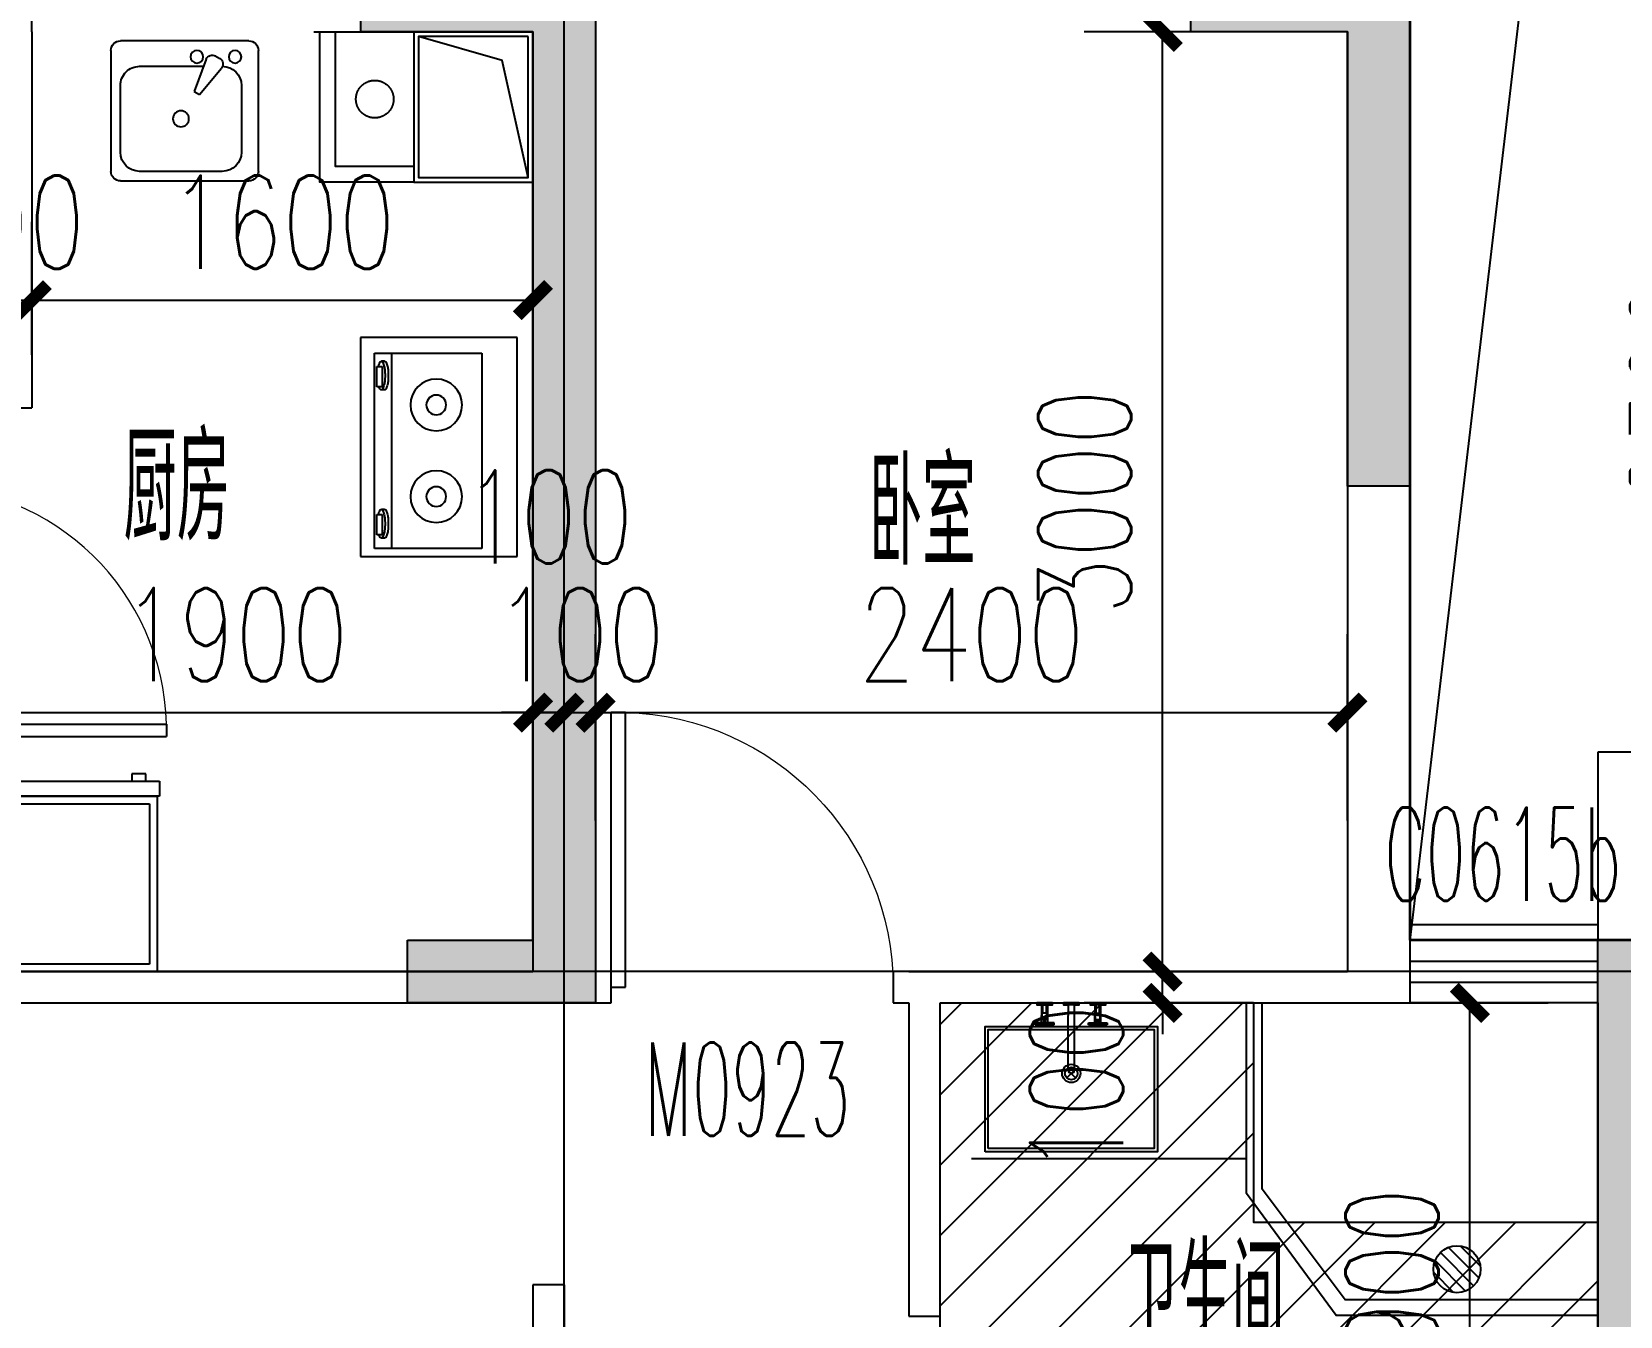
# Model space of a CAD drawing. Extents: x -59851 to 653804, y -249523 to 437614.
# Drawn here: x -22014 to -16943, y -45794 to -41694 of the extents above; entities that cross this region are included whole.
import ezdxf

# ---------------------------------------------------------------- set-up
doc = ezdxf.new("R2010")
doc.units = 0
doc.header["$LTSCALE"] = 1000
doc.header["$MEASUREMENT"] = 0
doc.linetypes.add('CONTINOUS', pattern=[0])
doc.linetypes.add('PS', pattern=[3200, 1500, -200, 1500])
doc.layers.add('33计全面积外廓线', color=21, linetype='Continuous', lineweight=35)
doc.layers.add('A-area(算全面积)', color=21, linetype='Continuous', plot=False)
doc.layers.add('A-area(算半面积)', color=23, linetype='Continuous', plot=False)
for name, color, linetype in [('A-Lvtry（卫生间）', 5, 'Continuous'), ('A-Lvtry（厨房）', 5, 'CONTINOUS'), ('A-烟气道', 105, 'Continuous'), ('A-看线', 105, 'Continuous'), ('A-第三道尺寸线', 105, 'Continuous'), ('A-线脚看线', 9, 'Continuous'), ('A-降板区域', 251, 'Continuous'), ('DOTE', 16, 'Continuous'), ('NL', 5, 'Continuous'), ('PS', 6, 'PS'), ('PUB_HATCH', 8, 'Continuous'), ('PUB_TEXT', 7, 'Continuous'), ('WALL', 2, 'Continuous'), ('WINDOW', 4, 'Continuous'), ('WINDOW_TEXT', 7, 'Continuous'), ('剪力墙', 6, 'Continuous')]:
    doc.layers.add(name, color=color, linetype=linetype)
doc.styles.add('_TCH_DIM_T3', font='SIMPLEX.shx', dxfattribs={"width": 0.705882, "bigfont": 'GBCBIG.shx'})
doc.styles.add('_TCH_WINDOW', font='SIMPLEX.shx', dxfattribs={"width": 0.7, "height": 3.5, "bigfont": 'GBCBIG.shx'})
doc.styles.get("Standard").update_dxf_attribs({"font": 'gbenor.shx', "width": 0.7, "bigfont": 'gbcbig.shx'})
doc.dimstyles.new('_TCH_ARCH&&100', dxfattribs={"dimtxt": 297.5, "dimasz": 100, "dimexe": 250, "dimexo": 300, "dimgap": 100, "dimtad": 1, "dimdec": 0, "dimzin": 0, "dimdsep": 46, "dimtxsty": '_TCH_DIM_T3', "dimblk": 'ARCHTICK', "dimcen": 0.09, "dimclrt": 7, "dimazin": 2, "dimtfac": 1, "dimtdec": 0, "dimtix": 1, "dimtmove": 2, "dimatfit": 3, "dimfxl": 0, "dimtolj": 1, "dimtzin": 0, "dimarcsym": 0})

# ---------------------------------------------------------------- blocks, each defined once
blk = doc.blocks.new('zhouxianssceng0329')
at = {"layer": 'DOTE'}
for p, q in [((-20313.7, 132089.9), (-20313.7, 143398.2)), ((5501.3, 140298.2), (-44988.6, 140298.2))]:
    blk.add_line(p, q, dxfattribs=at)
blk = doc.blocks.new('1417jianliqiang0329')
at = {"layer": 'PUB_HATCH'}
for points in [[(-20813.7, 36127.2), (-20413.7, 36127.2), (-20413.7, 39027.2), (-20963.7, 39027.2), (-20963.7, 39227.2), (-20213.7, 39227.2), (-20213.7, 35927.2), (-20413.7, 35927.2), (-20813.7, 35927.2)], [(-18313.7, 39227.2), (-17613.7, 39227.2), (-17613.7, 37577.2), (-17813.7, 37577.2), (-17813.7, 39027.2), (-18313.7, 39027.2)], [(-17013.7, 36127.2), (-16813.7, 36127.2), (-16813.7, 34127.2), (-17013.7, 34127.2), (-17013.7, 35927.2)]]:
    blk.add_hatch(color=256, dxfattribs=at).paths.add_polyline_path(points)
at = {"layer": '剪力墙'}
for points in [[(-20813.7, 36127.2), (-20413.7, 36127.2), (-20413.7, 39027.2), (-20963.7, 39027.2), (-20963.7, 39227.2), (-20213.7, 39227.2), (-20213.7, 35927.2), (-20413.7, 35927.2), (-20813.7, 35927.2)], [(-18313.7, 39227.2), (-17613.7, 39227.2), (-17613.7, 37577.2), (-17813.7, 37577.2), (-17813.7, 39027.2), (-18313.7, 39027.2)], [(-17013.7, 36127.2), (-16813.7, 36127.2), (-16813.7, 34127.2), (-17013.7, 34127.2), (-17013.7, 35927.2)]]:
    blk.add_lwpolyline(points, close=True, dxfattribs=at)
blk.add_lwpolyline([(-17013.7, 35927.2), (-17013.7, 35927.2)], dxfattribs=at)
blk = doc.blocks.new('1417xxjian0329')
at = {"layer": 'A-线脚看线'}
blk.add_lwpolyline([(-17613.7, 12141.6), (-17013.7, 12141.6)], dxfattribs=at)
blk = doc.blocks.new('zhenzheng1417hxt0329')
at = {"layer": 'A-area(算全面积)'}
blk.add_lwpolyline([(-17613.7, 20870.7), (-17613.7, 13970.7), (-16213.7, 13970.7), (-16213.5, 17270.6), (-15613.7, 17270.7), (-15613.7, 17070.7), (-5513.7, 17070.7), (-5513.7, 20870.7)], close=True, dxfattribs=at)
at = {"layer": 'A-看线'}
blk.add_lwpolyline([(-17613.7, 13970.7), (-16916.1, 19872.7), (-5513.7, 20870.7)], dxfattribs=at)
blk = doc.blocks.new('_LV13')
at = {"color": 0}
for p, q in [((-0.071, 0.495), (-0.495, 0.071)), ((0.183, 0.465), (-0.465, -0.183)), ((0.354, 0.354), (-0.354, -0.354)), ((0.465, 0.183), (-0.183, -0.465)), ((0.495, -0.071), (0.071, -0.495))]:
    blk.add_line(p, q, dxfattribs=at)
blk.add_circle((0, 0), 0.5)
blk = doc.blocks.new('jfdsjajkjkjkjkh')
at = {"layer": 'NL', "ltscale": 0.5, "extrusion": (0, 0, -1), "xscale": -150, "yscale": 150, "zscale": -150, "rotation": 270}
blk.add_blockref('_LV13', (17463.7, 142438.3), dxfattribs=at)
blk = doc.blocks.new('zt1')
at = {"layer": 'A-Lvtry（卫生间）', "linetype": 'Continuous'}
for p, q in [((-700, 0), (0, 0)), ((-700, -500), (-700, 0)), ((0, 0), (0, -500)), ((0, -500), (-700, -500))]:
    blk.add_line(p, q, dxfattribs=at)
at = {"layer": 'A-Lvtry（卫生间）'}
for p, q in [((-673.5, -113.1), (-673.5, -455.5)), ((-50.7, -113.1), (-673.5, -113.1)), ((-50.7, -455.5), (-50.7, -113.1)), ((-673.5, -399.8), (-50.7, -399.8)), ((-673.5, -455.5), (-50.7, -455.5)), ((-640.9, -422.1), (-640.8, -433.8)), ((-565.7, -431.5), (-630.4, -431.5)), ((-630.4, -431.5), (-630.4, -448.2)), ((-630.4, -448.2), (-565.7, -448.2)), ((-565.7, -448.2), (-565.7, -431.5)), ((-549.1, -423.2), (-549.1, -433.7)), ((-167.9, -422.1), (-167.8, -433.8)), ((-157.4, -431.5), (-157.4, -448.2)), ((-92.7, -431.5), (-157.4, -431.5)), ((-157.4, -448.2), (-92.7, -448.2)), ((-92.7, -448.2), (-92.7, -431.5)), ((-76.1, -423.2), (-76.1, -433.7))]:
    blk.add_line(p, q, dxfattribs=at)
for points in [[(-549.1, -423.2, 0.259034), (-551, -419.8, 0.076276), (-562.5, -414.9, 0.036515), (-576.1, -412.4, 0.026615), (-594.9, -411.4, 0.026615), (-613.8, -412.4, 0.036515), (-627.3, -414.9, 0.076276), (-638.9, -419.8, 0.259034), (-640.8, -423.2, 0.078462), (-640.6, -424.5, 0.056762)], [(-549.1, -433.7, 0.259034), (-551, -430.3, 0.076276), (-562.5, -425.4, 0.036515), (-576.1, -422.9, 0.026615), (-594.9, -421.9, 0.026615), (-613.8, -422.9, 0.036515), (-627.3, -425.4, 0.076276), (-638.9, -430.3, 0.259034), (-640.8, -433.7, 0.259034), (-638.9, -437.2, 0.056762), (-630.4, -441.2, 0.036515)], [(-565.7, -442.9, 0.008736), (-562.5, -442.1, 0.076276), (-551, -437.2, 0.259034), (-549.1, -433.7, 0.259034)], [(-76.1, -423.2, 0.259034), (-78, -419.8, 0.076276), (-89.5, -414.9, 0.036515), (-103.1, -412.4, 0.026615), (-121.9, -411.4, 0.026615), (-140.8, -412.4, 0.036515), (-154.3, -414.9, 0.076276), (-165.9, -419.8, 0.259034), (-167.8, -423.2, 0.078462), (-167.6, -424.5, 0.056762)], [(-76.1, -433.7, 0.259034), (-78, -430.3, 0.076276), (-89.5, -425.4, 0.036515), (-103.1, -422.9, 0.026615), (-121.9, -421.9, 0.026615), (-140.8, -422.9, 0.036515), (-154.3, -425.4, 0.076276), (-165.9, -430.3, 0.259034), (-167.8, -433.7, 0.259034), (-165.9, -437.2, 0.056762), (-157.4, -441.2, 0.036515)], [(-92.7, -442.9, 0.008736), (-89.5, -442.1, 0.076276), (-78, -437.2, 0.259034), (-76.1, -433.7, 0.259034)]]:
    blk.add_lwpolyline(points, format="xyb", dxfattribs=at)
at = {"layer": 'A-Lvtry（卫生间）', "linetype": 'Continuous'}
for centre, radius in [((-508.4, -258.5), 82.5), ((-215.8, -258.5), 82.5), ((-508.4, -258.5), 31.6), ((-215.8, -258.5), 31.6)]:
    blk.add_circle(centre, radius, dxfattribs=at)
at = {"layer": 'A-Lvtry（卫生间）', "width": 0.8, "flags": 9}
for tag in ['YSIZE', 'XSIZE']:
    blk.add_attdef(tag, (-350, 0), '', height=0.5, dxfattribs=at)
blk = doc.blocks.new('t4')
at = {"layer": 'A-Lvtry（卫生间）'}
for p, q in [((3876514.8, 2551819.5), (3876514.8, 2552229.1)), ((3876545.3, 2552259.6), (3876931.4, 2552259.6)), ((3876961.9, 2552229.1), (3876961.9, 2551819.5)), ((3876819.6, 2552205.6), (3876606.3, 2552205.6)), ((3876545.3, 2552144.6), (3876545.3, 2551880.5)), ((3876790.3, 2552072.2), (3876875.1, 2552142)), ((3876913.8, 2552122.3), (3876905.6, 2552136.5)), ((3876800.4, 2552054.6), (3876790.3, 2552072.2)), ((3876903.3, 2552093.1), (3876800.4, 2552054.6)), ((3876880.6, 2551880.5), (3876880.6, 2552084.6)), ((3876606.3, 2551819.5), (3876819.6, 2551819.5)), ((3876931.4, 2551789), (3876545.3, 2551789))]:
    blk.add_line(p, q, dxfattribs=at)
for centre, major_axis, start_param, end_param in [((3876545.3, 2552229.1), (-21.6, 21.6), -0.785398, 0.785398), ((3876931.4, 2552229.1), (-21.6, 21.6), 3.926991, 5.497787), ((3876606.3, 2552144.6), (-43.1, 43.1), -0.785398, 0.785398), ((3876819.6, 2552144.6), (43.1, 43.1), 5.497787, 7.068583), ((3876911.1, 2552185.3), (-14.4, 14.4), 4.712389, 10.995574), ((3876888, 2552126.3), (14.4, 14.4), 6.021386, 7.757331), ((3876896.2, 2552112.2), (-14.4, 14.4), 2.714645, 4.45059), ((3876911.1, 2552063.4), (14.4, 14.4), 6.283185283893945, 12.56637059107353), ((3876713, 2552012.6), (18, 18), 6.283185283897186, 12.56637059107677), ((3876606.3, 2551880.5), (-43.1, 43.1), 0.785398, 2.356194), ((3876819.6, 2551880.5), (-43.1, 43.1), 2.356194, 3.926991), ((3876545.3, 2551819.5), (21.6, 21.6), 2.356194, 3.926991), ((3876931.4, 2551819.5), (-21.6, 21.6), 2.356194, 3.926991)]:
    blk.add_ellipse(centre, major_axis=major_axis, ratio=1, start_param=start_param, end_param=end_param, dxfattribs=at)
blk = doc.blocks.new('BX1')
at = {"layer": 'A-Lvtry（卫生间）'}
for p, q in [((-560, 8), (-607.7, 8)), ((-607.7, 8), (-607.7, -608)), ((-560, -608), (-560, 8)), ((0, 0), (-560, 0)), ((0, -600), (0, 0)), ((-560, 0), (-560, -600)), ((-24, -24), (-536, -24)), ((-536, -24), (-536, -576)), ((-24, -576), (-24, -24)), ((-631.1, -564.3), (-631.1, -520)), ((-631.1, -520), (-607.7, -520)), ((-607.7, -520), (-607.7, -564.3)), ((-607.7, -564.3), (-631.1, -564.3)), ((-607.7, -608), (-560, -608)), ((-560, -600), (0, -600)), ((-536, -576), (-24, -576))]:
    blk.add_line(p, q, dxfattribs=at)
blk = doc.blocks.new('A$C12CE3BE6')
at = {"ltscale": 10}
for p, q in [((180, 469), (200, 469)), ((184.5, 442), (184.5, 469)), ((195.5, 442), (195.5, 469)), ((285.2, 469), (265.2, 469)), ((370, 469), (350, 469)), ((354.5, 442), (354.5, 469)), ((365.5, 442), (365.5, 469)), ((220, 412), (160, 412)), ((160, 412), (160, 405)), ((180, 412), (180, 435)), ((182.5, 422), (182.5, 442)), ((197.5, 442), (182.5, 442)), ((197.5, 422), (182.5, 422)), ((187, 412), (187, 422)), ((193, 412), (193, 422)), ((197.5, 422), (197.5, 442)), ((200, 412), (200, 435)), ((220, 405), (220, 412)), ((265.2, 260), (265.2, 435)), ((285.2, 260), (285.2, 435)), ((330, 412), (390, 412)), ((330, 405), (330, 412)), ((350, 412), (350, 435)), ((352.5, 422), (352.5, 442)), ((352.5, 442), (367.5, 442)), ((352.5, 422), (367.5, 422)), ((357, 412), (357, 422)), ((363, 412), (363, 422)), ((367.5, 422), (367.5, 442)), ((370, 412), (370, 435)), ((390, 412), (390, 405)), ((220, 405), (160, 405)), ((330, 405), (390, 405))]:
    blk.add_line(p, q, dxfattribs=at)
for p, q in [((260.9, 235.9), (289.1, 264.1)), ((260.9, 264.1), (289.1, 235.9))]:
    blk.add_line(p, q)
for points in [[(200, 435), (200, 469), (215, 469), (215, 475), (165, 475), (165, 469), (180, 469), (180, 435)], [(285.2, 435), (285.2, 469), (299.8, 469), (299.8, 475), (250.2, 475), (250.2, 469), (265.2, 469), (265.2, 435)], [(370, 435), (370, 469), (385, 469), (385, 475), (335, 475), (335, 469), (350, 469), (350, 435)]]:
    blk.add_lwpolyline(points, dxfattribs=at)
for points in [[(0, 0), (0, 400), (550, 400), (550, 0)], [(10, 10), (10, 390), (540, 390), (540, 10)]]:
    blk.add_lwpolyline(points, close=True)
for centre in [(190, 408.5), (360, 408.5)]:
    blk.add_circle(centre, 3.5, dxfattribs=at)
for radius in [29.1, 20]:
    blk.add_circle((275, 250), radius)
blk.add_arc((275.2, 260), 10, 180, 0, dxfattribs=at)
blk = doc.blocks.new('_ArchTick')
at = {"color": 0, "linetype": 'ByBlock', "const_width": 0.4}
blk.add_lwpolyline([(-0.5, -0.5), (0.5, 0.5)], dxfattribs=at)
blk = doc.blocks.new('*D889')
at = {"layer": 'A-第三道尺寸线', "color": 0, "lineweight": -2, "transparency": 16777216}
for p, q in [((-22213.7, -42725.3), (-22213.7, -42301)), ((-22013.7, -42725.3), (-22013.7, -42301)), ((-22213.7, -42551), (-22313.7, -42551)), ((-22213.7, -42551), (-22013.7, -42551)), ((-22013.7, -42551), (-21913.7, -42551))]:
    blk.add_line(p, q, dxfattribs=at)
at = {"layer": 'Defpoints', "color": 0, "transparency": 16777216}
for p in [(-22013.7, -42551), (-22213.7, -43025.3), (-22013.7, -43025.3)]:
    blk.add_point(p, dxfattribs=at)
at = {"layer": 'A-第三道尺寸线', "color": 0, "lineweight": -2, "transparency": 16777216, "xscale": 100, "yscale": 100, "zscale": 100}
blk.add_blockref('_ArchTick', (-22213.7, -42551), dxfattribs=at)
at = {"layer": 'A-第三道尺寸线', "color": 0, "lineweight": -2, "transparency": 16777216, "xscale": 100, "yscale": 100, "zscale": 100, "rotation": 180}
blk.add_blockref('_ArchTick', (-22013.7, -42551), dxfattribs=at)
at = {"layer": 'A-第三道尺寸线', "color": 7, "transparency": 16777216, "insert": (-22113.7, -42302.2), "char_height": 297.5, "attachment_point": 5, "style": '_TCH_DIM_T3'}
blk.add_mtext('\\A1;200', dxfattribs=at)
blk = doc.blocks.new('*D890')
at = {"layer": 'A-第三道尺寸线', "color": 0, "lineweight": -2, "transparency": 16777216}
for p, q in [((-22013.7, -42725.3), (-22013.7, -42301)), ((-20413.7, -42725.3), (-20413.7, -42301)), ((-22013.7, -42551), (-20413.7, -42551))]:
    blk.add_line(p, q, dxfattribs=at)
at = {"layer": 'Defpoints', "color": 0, "transparency": 16777216}
for p in [(-20413.7, -42551), (-22013.7, -43025.3), (-20413.7, -43025.3)]:
    blk.add_point(p, dxfattribs=at)
at = {"layer": 'A-第三道尺寸线', "color": 0, "lineweight": -2, "transparency": 16777216, "xscale": 100, "yscale": 100, "zscale": 100, "rotation": 180}
blk.add_blockref('_ArchTick', (-22013.7, -42551), dxfattribs=at)
at = {"layer": 'A-第三道尺寸线', "color": 0, "lineweight": -2, "transparency": 16777216, "xscale": 100, "yscale": 100, "zscale": 100}
blk.add_blockref('_ArchTick', (-20413.7, -42551), dxfattribs=at)
at = {"layer": 'A-第三道尺寸线', "color": 7, "transparency": 16777216, "insert": (-21213.7, -42302.2), "char_height": 297.5, "attachment_point": 5, "style": '_TCH_DIM_T3'}
blk.add_mtext('\\A1;1600', dxfattribs=at)
blk = doc.blocks.new('*D892')
at = {"layer": 'A-第三道尺寸线', "color": 0, "lineweight": -2, "transparency": 16777216}
for p, q in [((-20213.7, -44211.8), (-20213.7, -43617.5)), ((-17813.7, -44211.8), (-17813.7, -43617.5)), ((-20213.7, -43867.5), (-17813.7, -43867.5))]:
    blk.add_line(p, q, dxfattribs=at)
at = {"layer": 'Defpoints', "color": 0, "transparency": 16777216}
for p in [(-17813.7, -43867.5), (-20213.7, -44511.8), (-17813.7, -44511.8)]:
    blk.add_point(p, dxfattribs=at)
at = {"layer": 'A-第三道尺寸线', "color": 0, "lineweight": -2, "transparency": 16777216, "xscale": 100, "yscale": 100, "zscale": 100, "rotation": 180}
blk.add_blockref('_ArchTick', (-20213.7, -43867.5), dxfattribs=at)
at = {"layer": 'A-第三道尺寸线', "color": 0, "lineweight": -2, "transparency": 16777216, "xscale": 100, "yscale": 100, "zscale": 100}
blk.add_blockref('_ArchTick', (-17813.7, -43867.5), dxfattribs=at)
at = {"layer": 'A-第三道尺寸线', "color": 7, "transparency": 16777216, "insert": (-19013.7, -43618.8), "char_height": 297.5, "attachment_point": 5, "style": '_TCH_DIM_T3'}
blk.add_mtext('\\A1;2400', dxfattribs=at)
blk = doc.blocks.new('*D893')
at = {"layer": 'A-第三道尺寸线', "color": 0, "lineweight": -2, "transparency": 16777216}
for p, q in [((-20313.7, -44211.8), (-20313.7, -43617.5)), ((-20213.7, -44211.8), (-20213.7, -43617.5)), ((-20313.7, -43867.5), (-20413.7, -43867.5)), ((-20313.7, -43867.5), (-20213.7, -43867.5)), ((-20213.7, -43867.5), (-20113.7, -43867.5))]:
    blk.add_line(p, q, dxfattribs=at)
at = {"layer": 'Defpoints', "color": 0, "transparency": 16777216}
for p in [(-20213.7, -43867.5), (-20313.7, -44511.8), (-20213.7, -44511.8)]:
    blk.add_point(p, dxfattribs=at)
at = {"layer": 'A-第三道尺寸线', "color": 0, "lineweight": -2, "transparency": 16777216, "xscale": 100, "yscale": 100, "zscale": 100}
blk.add_blockref('_ArchTick', (-20313.7, -43867.5), dxfattribs=at)
at = {"layer": 'A-第三道尺寸线', "color": 0, "lineweight": -2, "transparency": 16777216, "xscale": 100, "yscale": 100, "zscale": 100, "rotation": 180}
blk.add_blockref('_ArchTick', (-20213.7, -43867.5), dxfattribs=at)
at = {"layer": 'A-第三道尺寸线', "color": 7, "transparency": 16777216, "insert": (-20263.7, -43618.8), "char_height": 297.5, "attachment_point": 5, "style": '_TCH_DIM_T3'}
blk.add_mtext('\\A1;100', dxfattribs=at)
blk = doc.blocks.new('*D894')
at = {"layer": 'A-第三道尺寸线', "color": 0, "lineweight": -2, "transparency": 16777216}
for p, q in [((-20413.7, -44211.8), (-20413.7, -43617.5)), ((-20313.7, -44211.8), (-20313.7, -43617.5)), ((-20413.7, -43867.5), (-20513.7, -43867.5)), ((-20413.7, -43867.5), (-20313.7, -43867.5)), ((-20313.7, -43867.5), (-20213.7, -43867.5))]:
    blk.add_line(p, q, dxfattribs=at)
at = {"layer": 'Defpoints', "color": 0, "transparency": 16777216}
for p in [(-20313.7, -43867.5), (-20413.7, -44511.8), (-20313.7, -44511.8)]:
    blk.add_point(p, dxfattribs=at)
at = {"layer": 'A-第三道尺寸线', "color": 0, "lineweight": -2, "transparency": 16777216, "xscale": 100, "yscale": 100, "zscale": 100}
blk.add_blockref('_ArchTick', (-20413.7, -43867.5), dxfattribs=at)
at = {"layer": 'A-第三道尺寸线', "color": 0, "lineweight": -2, "transparency": 16777216, "xscale": 100, "yscale": 100, "zscale": 100, "rotation": 180}
blk.add_blockref('_ArchTick', (-20313.7, -43867.5), dxfattribs=at)
at = {"layer": 'A-第三道尺寸线', "color": 7, "transparency": 16777216, "insert": (-20363.7, -43242.5), "char_height": 297.5, "attachment_point": 5, "style": '_TCH_DIM_T3'}
blk.add_mtext('\\A1;100', dxfattribs=at)
blk = doc.blocks.new('*D895')
at = {"layer": 'A-第三道尺寸线', "color": 0, "lineweight": -2, "transparency": 16777216}
for p, q in [((-22313.7, -44211.8), (-22313.7, -43617.5)), ((-20413.7, -44211.8), (-20413.7, -43617.5)), ((-22313.7, -43867.5), (-20413.7, -43867.5))]:
    blk.add_line(p, q, dxfattribs=at)
at = {"layer": 'Defpoints', "color": 0, "transparency": 16777216}
for p in [(-20413.7, -43867.5), (-22313.7, -44511.8), (-20413.7, -44511.8)]:
    blk.add_point(p, dxfattribs=at)
at = {"layer": 'A-第三道尺寸线', "color": 0, "lineweight": -2, "transparency": 16777216, "xscale": 100, "yscale": 100, "zscale": 100, "rotation": 180}
blk.add_blockref('_ArchTick', (-22313.7, -43867.5), dxfattribs=at)
at = {"layer": 'A-第三道尺寸线', "color": 0, "lineweight": -2, "transparency": 16777216, "xscale": 100, "yscale": 100, "zscale": 100}
blk.add_blockref('_ArchTick', (-20413.7, -43867.5), dxfattribs=at)
at = {"layer": 'A-第三道尺寸线', "color": 7, "transparency": 16777216, "insert": (-21363.7, -43618.8), "char_height": 297.5, "attachment_point": 5, "style": '_TCH_DIM_T3'}
blk.add_mtext('\\A1;1900', dxfattribs=at)
blk = doc.blocks.new('*D896')
at = {"layer": 'A-第三道尺寸线', "color": 0, "lineweight": -2, "transparency": 16777216}
for p, q in [((-18113.7, -41694.3), (-18653.5, -41694.3)), ((-18403.5, -44694.3), (-18403.5, -41694.3)), ((-18113.7, -44694.3), (-18653.5, -44694.3))]:
    blk.add_line(p, q, dxfattribs=at)
at = {"layer": 'Defpoints', "color": 0, "transparency": 16777216}
for p in [(-18403.5, -41694.3), (-17813.7, -41694.3), (-17813.7, -44694.3)]:
    blk.add_point(p, dxfattribs=at)
at = {"layer": 'A-第三道尺寸线', "color": 0, "lineweight": -2, "transparency": 16777216, "xscale": 100, "yscale": 100, "zscale": 100}
for p, rotation in [((-18403.5, -41694.3), 90), ((-18403.5, -44694.3), 270)]:
    blk.add_blockref('_ArchTick', p, dxfattribs=dict(at, rotation=rotation))
at = {"layer": 'A-第三道尺寸线', "color": 7, "transparency": 16777216, "insert": (-18652.3, -43194.3), "char_height": 297.5, "attachment_point": 5, "rotation": 90, "style": '_TCH_DIM_T3'}
blk.add_mtext('\\A1;3000', dxfattribs=at)
blk = doc.blocks.new('*D897')
at = {"layer": 'A-第三道尺寸线', "color": 0, "lineweight": -2, "transparency": 16777216}
for p, q in [((-18403.5, -44694.3), (-18403.5, -44594.3)), ((-18113.7, -44694.3), (-18653.5, -44694.3)), ((-18403.5, -44794.3), (-18403.5, -44694.3)), ((-18113.7, -44794.3), (-18653.5, -44794.3)), ((-18403.5, -44794.3), (-18403.5, -44894.3))]:
    blk.add_line(p, q, dxfattribs=at)
at = {"layer": 'Defpoints', "color": 0, "transparency": 16777216}
for p in [(-18403.5, -44694.3), (-17813.7, -44694.3), (-17813.7, -44794.3)]:
    blk.add_point(p, dxfattribs=at)
at = {"layer": 'A-第三道尺寸线', "color": 0, "lineweight": -2, "transparency": 16777216, "xscale": 100, "yscale": 100, "zscale": 100}
for p, rotation in [((-18403.5, -44694.3), 270), ((-18403.5, -44794.3), 90)]:
    blk.add_blockref('_ArchTick', p, dxfattribs=dict(at, rotation=rotation))
at = {"layer": 'A-第三道尺寸线', "color": 7, "transparency": 16777216, "insert": (-18678.5, -45069.3), "char_height": 297.5, "attachment_point": 5, "rotation": 90, "style": '_TCH_DIM_T3'}
blk.add_mtext('\\A1;100', dxfattribs=at)
blk = doc.blocks.new('*D898')
at = {"layer": 'A-第三道尺寸线', "color": 0, "lineweight": -2, "transparency": 16777216}
for p, q in [((-17713.7, -44794.3), (-17172.5, -44794.3)), ((-17422.5, -46694.3), (-17422.5, -44794.3)), ((-17713.7, -46694.3), (-17172.5, -46694.3))]:
    blk.add_line(p, q, dxfattribs=at)
at = {"layer": 'Defpoints', "color": 0, "transparency": 16777216}
for p in [(-18013.7, -44794.3), (-17422.5, -44794.3), (-18013.7, -46694.3)]:
    blk.add_point(p, dxfattribs=at)
at = {"layer": 'A-第三道尺寸线', "color": 0, "lineweight": -2, "transparency": 16777216, "xscale": 100, "yscale": 100, "zscale": 100}
for p, rotation in [((-17422.5, -44794.3), 90), ((-17422.5, -46694.3), 270)]:
    blk.add_blockref('_ArchTick', p, dxfattribs=dict(at, rotation=rotation))
at = {"layer": 'A-第三道尺寸线', "color": 7, "transparency": 16777216, "insert": (-17671.2, -45744.3), "char_height": 297.5, "attachment_point": 5, "rotation": 90, "style": '_TCH_DIM_T3'}
blk.add_mtext('\\A1;1900', dxfattribs=at)
blk = doc.blocks.new('*D1704')
at = {"layer": 'A-第三道尺寸线', "color": 0, "lineweight": -2, "transparency": 16777216}
for p, q in [((-16781.5, -41694.3), (-16262.9, -41694.3)), ((-16512.9, -43994.3), (-16512.9, -41694.3)), ((-16781.5, -43994.3), (-16262.9, -43994.3))]:
    blk.add_line(p, q, dxfattribs=at)
at = {"layer": 'Defpoints', "color": 0, "transparency": 16777216}
for p in [(-17081.5, -41694.3), (-16512.9, -41694.3), (-17081.5, -43994.3)]:
    blk.add_point(p, dxfattribs=at)
at = {"layer": 'A-第三道尺寸线', "color": 0, "lineweight": -2, "transparency": 16777216, "xscale": 100, "yscale": 100, "zscale": 100}
for p, rotation in [((-16512.9, -41694.3), 90), ((-16512.9, -43994.3), 270)]:
    blk.add_blockref('_ArchTick', p, dxfattribs=dict(at, rotation=rotation))
at = {"layer": 'A-第三道尺寸线', "color": 7, "transparency": 16777216, "insert": (-16761.7, -42844.3), "char_height": 297.5, "attachment_point": 5, "rotation": 90, "style": '_TCH_DIM_T3'}
blk.add_mtext('\\A1;2300', dxfattribs=at)
blk = doc.blocks.new('$TCHSYS$WIN2D')
for p, q in [((-0.5, 0.5), (0.5, 0.5)), ((-0.5, 0.5), (-0.5, -0.5)), ((0.5, 0.5), (0.5, -0.5)), ((0.5, 0.1667), (-0.5, 0.1667)), ((0.5, -0.1667), (-0.5, -0.1667)), ((-0.5, -0.5), (0.5, -0.5))]:
    blk.add_line(p, q)
blk = doc.blocks.new('$DorLib2D$00000001')
for p, q in [((0.45, 0.975), (0.5, 0.975)), ((0.45, 0), (0.45, 0.975)), ((0.5, 0), (0.5, 0.975)), ((0.5, 0), (0.45, 0))]:
    blk.add_line(p, q)
at = {"lineweight": 13}
blk.add_arc((0.475, 0), 0.975, 91.4693, 180, dxfattribs=at)

msp = doc.modelspace()

# ---------------------------------------------------------------- hatches: boundary and pattern name
at = {"layer": 'A-降板区域'}
h = msp.add_hatch(dxfattribs=at)
h.set_pattern_fill('ANSI31', color=256, scale=100)
h.set_pattern_definition([(45, (1599.37, -3495.35), (-112.2532, 112.2532), [])])
h.paths.add_polyline_path([(-19113.7, -44794.3), (-18113.7, -44794.3), (-18113.7, -45494.3), (-17013.7, -45494.3), (-17013.7, -46644.3), (-19113.7, -46644.3)])

# ---------------------------------------------------------------- linework, layer by layer
at = {"layer": '33计全面积外廓线'}
msp.add_lwpolyline([(-16213.7, -44594.3), (-17613.7, -44594.3), (-17613.7, -41494.3), (-24913.7, -41494.3), (-24913.7, -39894.3), (-25563.7, -39894.3), (-25563.6, -41494.3), (-29213.7, -41494.3), (-29213.7, -41294.3), (-29813.7, -41294.3)], dxfattribs=at)
at = {"layer": 'A-Lvtry（卫生间）', "ltscale": 3}
msp.add_line((-18135.2, -45292), (-19013.8, -45292), dxfattribs=at)
for points in [[(-17013.7, -45792), (-17849.3, -45792), (-18135.2, -45402.3), (-18135.2, -44794.3)], [(-17013.7, -45742), (-17820.6, -45742), (-18085.2, -45388.7), (-18085.2, -44794.3)]]:
    msp.add_lwpolyline(points, dxfattribs=at)
at = {"layer": 'A-烟气道'}
for points in [[(-20413.7, -41694.3), (-20793.7, -41694.3), (-20793.7, -42174.3), (-20413.7, -42174.3)], [(-20428.7, -41709.3), (-20778.7, -41709.3), (-20778.7, -42159.3), (-20428.7, -42159.3)]]:
    msp.add_lwpolyline(points, close=True, dxfattribs=at)
msp.add_lwpolyline([(-20428.7, -42159.3), (-20511.6, -41786.4), (-20778.7, -41709.3)], dxfattribs=at)
at = {"layer": 'A-降板区域'}
msp.add_lwpolyline([(-19113.7, -44794.3), (-18113.7, -44794.3), (-18113.7, -45494.3), (-18113.7, -45494.3), (-17013.7, -45494.3), (-17013.7, -46644.3), (-19113.7, -46644.3)], close=True, dxfattribs=at)
at = {"layer": 'PS', "ltscale": 0.5}
msp.add_circle((-20918.7, -41909.3), 60, dxfattribs=at)
at = {"layer": 'WALL'}
for p, q in [((-22013.7, -41694.3), (-22013.7, -41494.3)), ((-17613.7, -41494.3), (-17613.7, -44594.3)), ((-22013.7, -41694.3), (-22013.7, -42894.3)), ((-21113.7, -41694.3), (-20413.7, -41694.3)), ((-20413.7, -41694.3), (-20413.7, -44694.3)), ((-20213.7, -41694.3), (-20213.7, -44694.3)), ((-17813.7, -41694.3), (-17813.7, -44694.3)), ((-22313.7, -42894.3), (-22013.7, -42894.3)), ((-17013.7, -43994.3), (-17013.7, -44594.3)), ((-16813.7, -43994.3), (-17013.7, -43994.3)), ((-17613.7, -44794.3), (-17613.7, -44594.3)), ((-17013.7, -44794.3), (-17013.7, -44594.3)), ((-22313.7, -44694.3), (-20413.7, -44694.3)), ((-20163.7, -44694.3), (-20213.7, -44694.3)), ((-20163.7, -44794.3), (-20163.7, -44694.3)), ((-19213.7, -44694.3), (-19263.7, -44694.3)), ((-19263.7, -44694.3), (-19263.7, -44794.3)), ((-19213.7, -44694.3), (-17813.7, -44694.3)), ((-22413.7, -44794.3), (-20313.7, -44794.3)), ((-20313.7, -44794.3), (-20163.7, -44794.3)), ((-19263.7, -44794.3), (-19213.7, -44794.3)), ((-19213.7, -44794.3), (-19213.7, -45794.3)), ((-19113.7, -45794.3), (-19113.7, -44794.3)), ((-19113.7, -44794.3), (-17713.7, -44794.3)), ((-17713.7, -44794.3), (-17613.7, -44794.3)), ((-17013.7, -44794.3), (-17013.7, -46694.3)), ((-20413.7, -45694.3), (-20413.7, -46694.3)), ((-20313.7, -45694.3), (-20413.7, -45694.3)), ((-20313.7, -45694.3), (-20313.7, -46694.3)), ((-19213.7, -45794.3), (-19113.7, -45794.3))]:
    msp.add_line(p, q, dxfattribs=at)
for points in [[(-20793.7, -42174.3), (-21093.7, -42174.3), (-21093.7, -41694.3)], [(-20793.7, -42124.3), (-21043.7, -42124.3), (-21043.7, -41694.3)]]:
    msp.add_lwpolyline(points, dxfattribs=at)

# ---------------------------------------------------------------- block references
for name, p in [('zhouxianssceng0329', (0, -184992.5)), ('1417xxjian0329', (0, -56685.8)), ('1417jianliqiang0329', (0, -80721.5)), ('zhenzheng1417hxt0329', (0, -58564.9))]:
    msp.add_blockref(name, p)
at = {"layer": 'A-area(算半面积)'}
msp.add_blockref('jfdsjajkjkjkjkh', (0, -188082.6), dxfattribs=at)
at = {"layer": 'A-Lvtry（卫生间）', "ltscale": 3}
msp.add_blockref('A$C12CE3BE6', (-18970.2, -45269.3), dxfattribs=at)
at = {"layer": 'A-Lvtry（厨房）', "extrusion": (0, 0, -1), "zscale": -1, "rotation": 90}
msp.add_blockref('t4', (2573550, -3918685.1), dxfattribs=at)
at = {"layer": 'A-Lvtry（厨房）', "extrusion": (-1.08889e-08, -3.92285e-11, -1), "zscale": -1.000000000000012}
for name, p, rotation in [('zt1', (20464, -42669.7, 0), 90.00000133402129), ('BX1', (22213.8, -44694.3, 0), 270)]:
    msp.add_blockref(name, p, dxfattribs=dict(at, rotation=rotation))
at = {"layer": 'WINDOW'}
ref = msp.add_blockref('$DorLib2D$00000001', (-22363.7, -43544.3), dxfattribs=dict(at, xscale=800, yscale=800, zscale=800, rotation=270))
ref.add_attrib('A', 'M0823', (-22440, -43887.3), dxfattribs={"layer": 'WINDOW_TEXT', "height": 297.5, "rotation": 90, "style": '_TCH_WINDOW', "width": 0.494118})
ref = msp.add_blockref('$DorLib2D$00000001', (-19713.7, -44744.3), dxfattribs=dict(at, xscale=-900, yscale=900, zscale=-900))
ref.add_attrib('A', 'M0923', (-20056.7, -45218), dxfattribs={"layer": 'WINDOW_TEXT', "height": 297.5, "style": '_TCH_WINDOW', "width": 0.494118})
ref = msp.add_blockref('$TCHSYS$WIN2D', (-17313.7, -44694.3), dxfattribs=dict(at, xscale=-600, yscale=-200, zscale=-600))
ref.add_attrib('A', 'C0615b', (-17695.2, -44468), dxfattribs={"layer": 'WINDOW_TEXT', "height": 297.5, "style": '_TCH_WINDOW', "width": 0.494118})

# ---------------------------------------------------------------- texts
at = {"layer": 'PUB_TEXT', "width": 0.7}
for s, p in [('厨房', (-21720.6, -43318.3)), ('卧室', (-19341, -43398.2)), ('卫生间', (-18524.2, -45908.5))]:
    msp.add_text(s, height=337.59, dxfattribs=at).set_placement(p)

# ---------------------------------------------------------------- dimensions: what is measured, and where the dimension line sits
at = {"layer": 'A-第三道尺寸线'}
for p1, p2, distance, picture, middle in [((-17813.7, -44694.3), (-17813.7, -41694.3), 589.8, '*D896', (-18652.3, -43194.3)), ((-17081.5, -43994.3), (-17081.5, -41694.3), -568.5, '*D1704', (-16761.7, -42844.3)), ((-22213.7, -43025.3), (-22013.7, -43025.3), 474.3, '*D889', (-22113.7, -42302.2)), ((-22013.7, -43025.3), (-20413.7, -43025.3), 474.3, '*D890', (-21213.7, -42302.2)), ((-22313.7, -44511.8), (-20413.7, -44511.8), 644.3, '*D895', (-21363.7, -43618.8)), ((-20313.7, -44511.8), (-20213.7, -44511.8), 644.3, '*D893', (-20263.7, -43618.8)), ((-20213.7, -44511.8), (-17813.7, -44511.8), 644.3, '*D892', (-19013.7, -43618.8)), ((-18013.7, -46694.3), (-18013.7, -44794.3), -591.2, '*D898', (-17671.2, -45744.3))]:
    dim = msp.add_aligned_dim(p1=p1, p2=p2, distance=distance, dimstyle='_TCH_ARCH&&100', dxfattribs=at)
    dim.commit()
    dim.dimension.update_dxf_attribs({"geometry": picture, "text_midpoint": middle})
for base, p1, p2, angle, picture, middle in [((-20313.7, -43867.5), (-20413.7, -44511.8), (-20313.7, -44511.8), 0, '*D894', (-20363.7, -43242.5)), ((-18403.5, -44694.3), (-17813.7, -44794.3), (-17813.7, -44694.3), 90, '*D897', (-18678.5, -45069.3))]:
    dim = msp.add_linear_dim(base=base, p1=p1, p2=p2, angle=angle, dimstyle='_TCH_ARCH&&100', dxfattribs=at)
    dim.commit()
    dim.dimension.update_dxf_attribs({"geometry": picture, "text_midpoint": middle, "dimtype": 161})

doc.saveas('drawing.dxf')
